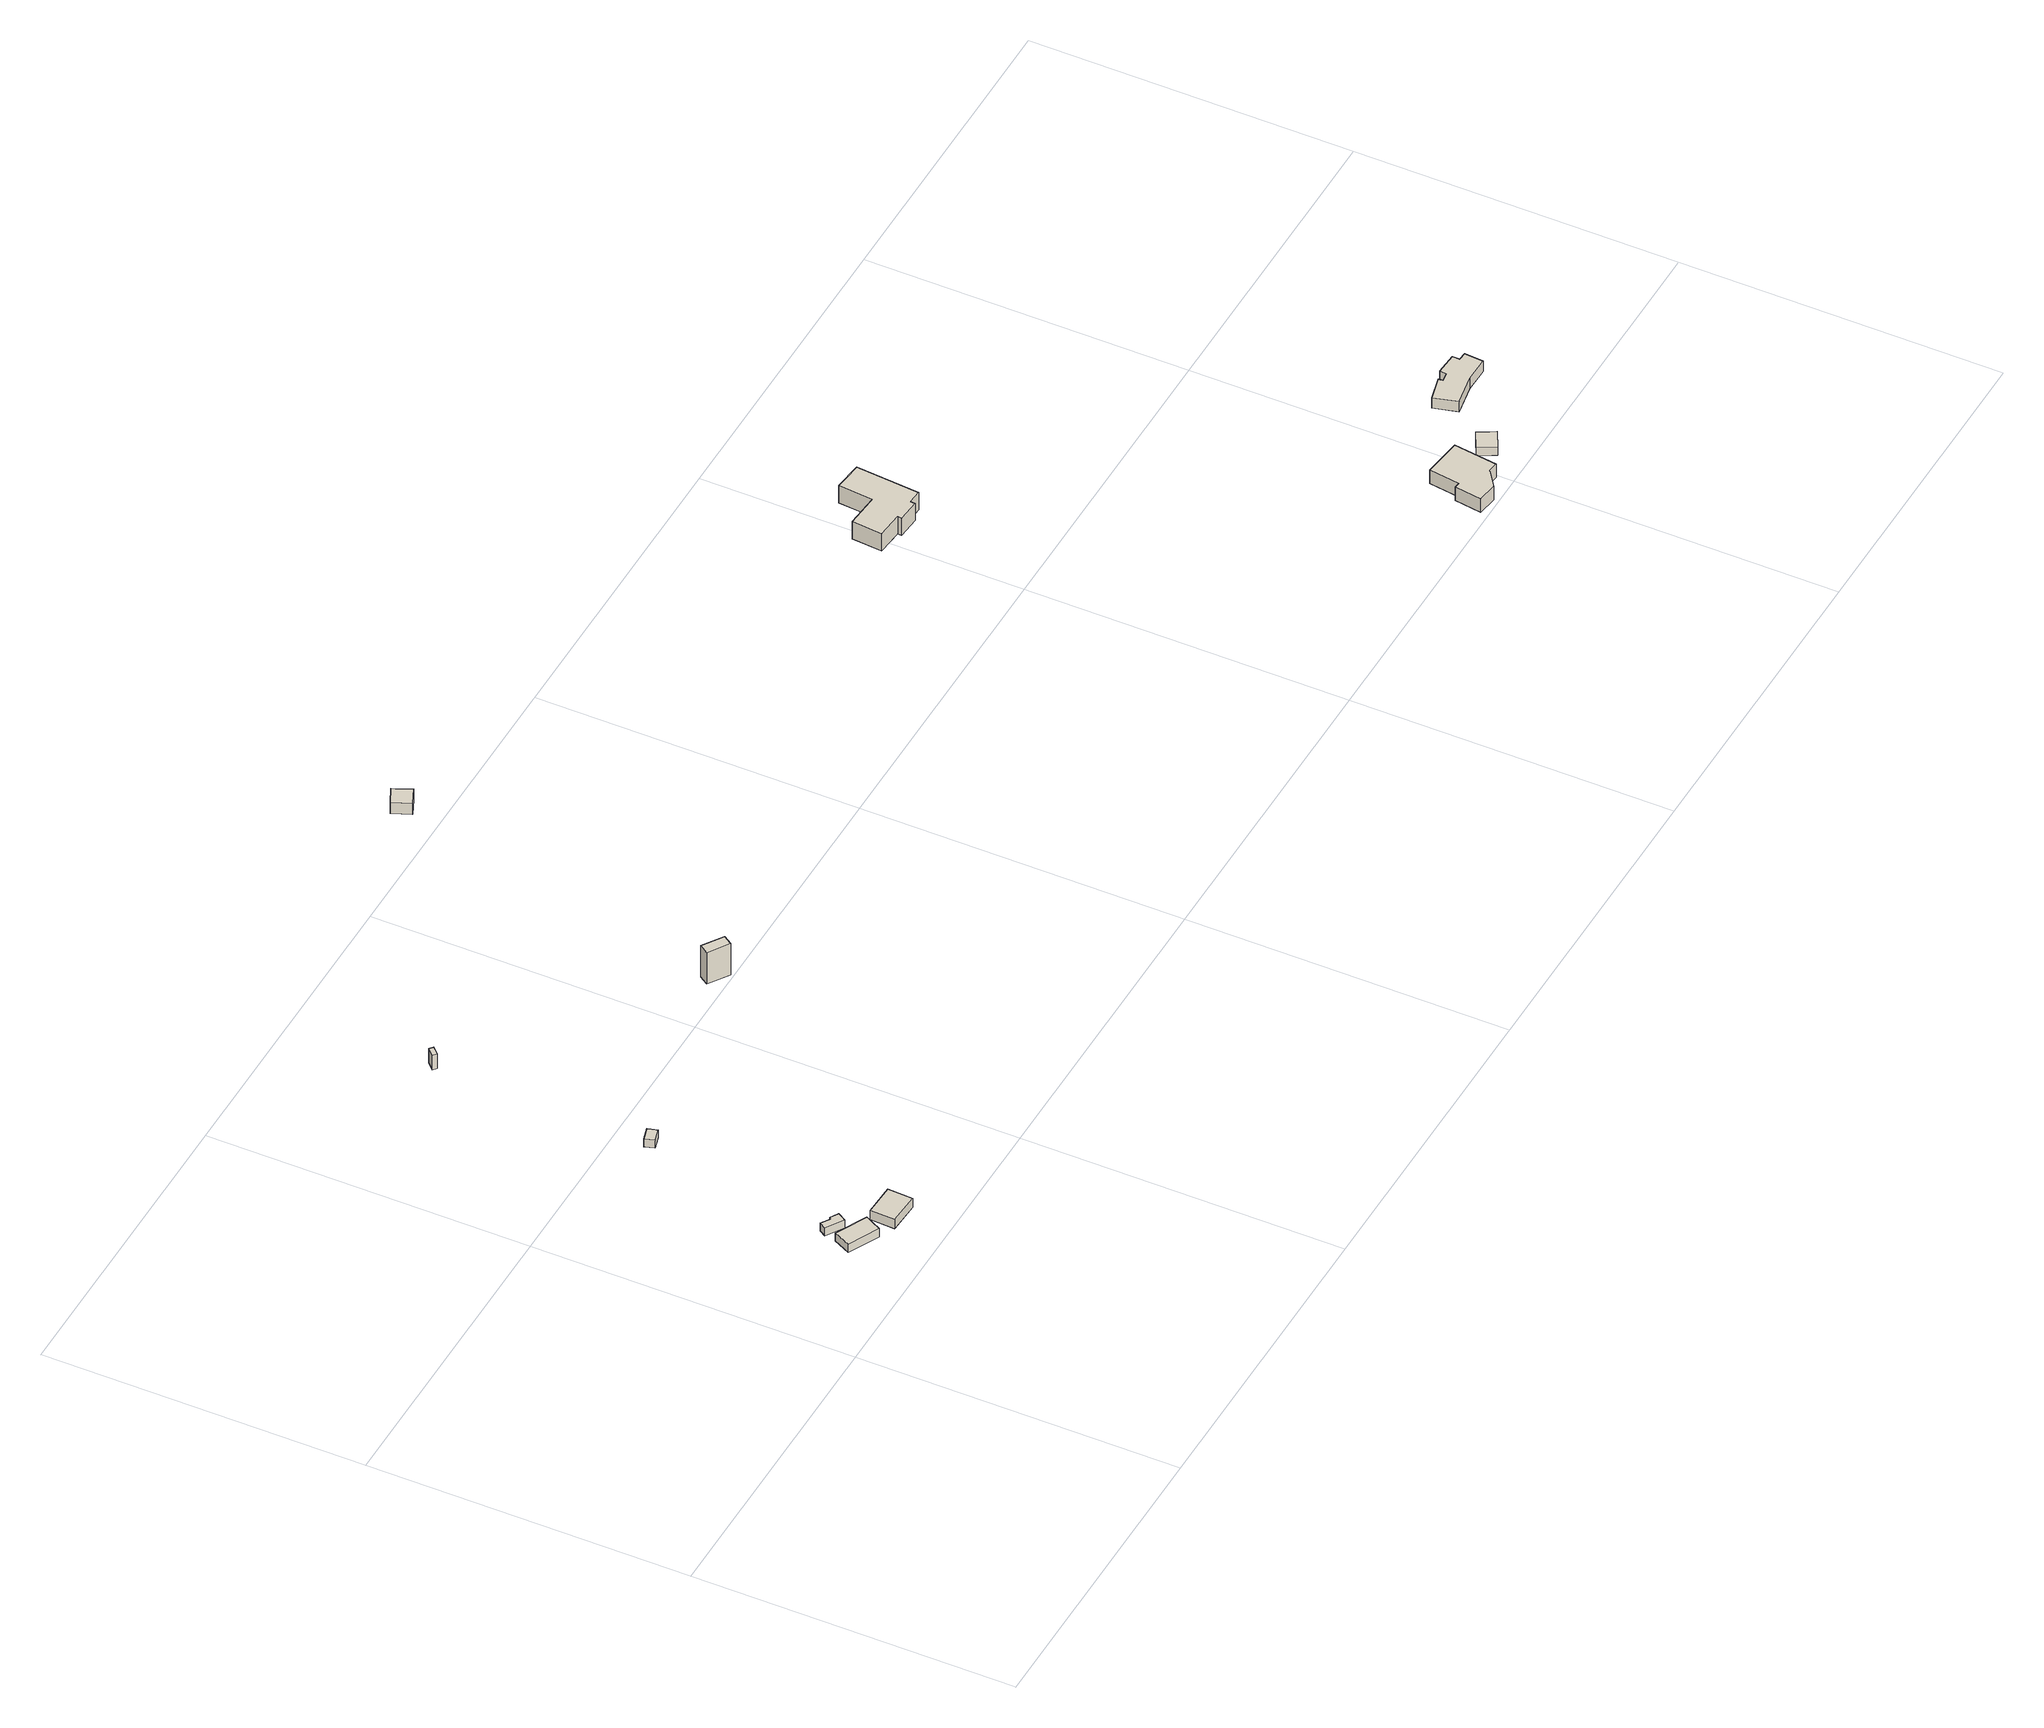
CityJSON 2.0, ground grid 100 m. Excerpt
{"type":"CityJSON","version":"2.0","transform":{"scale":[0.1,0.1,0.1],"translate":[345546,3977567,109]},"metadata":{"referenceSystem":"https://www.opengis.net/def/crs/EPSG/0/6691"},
"CityObjects":{
"building1":{"type":"Building","attributes":{"measuredHeight":3},"geometry":[{"type":"Solid","lod":"1","boundaries":[[[[0,1,2,3]],[[2,4,5,3]],[[1,6,4,2]],[[0,7,6,1]],[[3,5,7,0]],[[4,6,7,5]]]]}]},
"building2":{"type":"Building","attributes":{"measuredHeight":3},"geometry":[{"type":"Solid","lod":"1","boundaries":[[[[8,9,10,11,12,13]],[[12,14,15,13]],[[11,16,14,12]],[[10,17,16,11]],[[9,18,17,10]],[[8,19,18,9]],[[13,15,19,8]],[[14,16,17,18,19,15]]]]}]},
"building3":{"type":"Building","attributes":{"measuredHeight":3.1},"geometry":[{"type":"Solid","lod":"1","boundaries":[[[[20,21,22,23]],[[22,24,25,23]],[[21,26,24,22]],[[20,27,26,21]],[[23,25,27,20]],[[24,26,27,25]]]]}]},
"building4":{"type":"Building","attributes":{"measuredHeight":3.4},"geometry":[{"type":"Solid","lod":"1","boundaries":[[[[28,29,30,31]],[[30,32,33,31]],[[29,34,32,30]],[[28,35,34,29]],[[31,33,35,28]],[[32,34,35,33]]]]}]},
"building5":{"type":"Building","attributes":{"measuredHeight":5.3},"geometry":[{"type":"Solid","lod":"1","boundaries":[[[[36,37,38,39]],[[38,40,41,39]],[[37,42,40,38]],[[36,43,42,37]],[[39,41,43,36]],[[40,42,43,41]]]]}]},
"building6":{"type":"Building","attributes":{"measuredHeight":11.5},"geometry":[{"type":"Solid","lod":"1","boundaries":[[[[44,45,46,47]],[[46,48,49,47]],[[45,50,48,46]],[[44,51,50,45]],[[47,49,51,44]],[[48,50,51,49]]]]}]},
"building7":{"type":"Building","attributes":{"measuredHeight":4.7},"geometry":[{"type":"Solid","lod":"1","boundaries":[[[[52,53,54,55]],[[54,56,57,55]],[[53,58,56,54]],[[52,59,58,53]],[[55,57,59,52]],[[56,58,59,57]]]]}]},
"building8":{"type":"Building","attributes":{"measuredHeight":8.5},"geometry":[{"type":"Solid","lod":"1","boundaries":[[[[60,61,62,63,64,65,66,67,68,69]],[[68,70,71,69]],[[67,72,70,68]],[[66,73,72,67]],[[65,74,73,66]],[[64,75,74,65]],[[63,76,75,64]],[[62,77,76,63]],[[61,78,77,62]],[[60,79,78,61]],[[69,71,79,60]],[[70,72,73,74,75,76,77,78,79,71]]]]}]},
"building9":{"type":"Building","attributes":{"土砂災害警戒区域.現象区分":"1","土砂災害警戒区域.区域区分":"2","measuredHeight":6.5},"geometry":[{"type":"Solid","lod":"1","boundaries":[[[[80,81,82,83,84,85,86,87]],[[86,88,89,87]],[[85,90,88,86]],[[84,91,90,85]],[[83,92,91,84]],[[82,93,92,83]],[[81,94,93,82]],[[80,95,94,81]],[[87,89,95,80]],[[88,90,91,92,93,94,95,89]]]]}]},
"building10":{"type":"Building","attributes":{"土砂災害警戒区域.現象区分":"1","土砂災害警戒区域.区域区分":"1","measuredHeight":3},"geometry":[{"type":"Solid","lod":"1","boundaries":[[[[96,97,98,99]],[[98,100,101,99]],[[97,102,100,98]],[[96,103,102,97]],[[99,101,103,96]],[[100,102,103,101]]]]}]},
"building11":{"type":"Building","attributes":{"土砂災害警戒区域.現象区分":"1","土砂災害警戒区域.区域区分":"1","measuredHeight":4.9},"geometry":[{"type":"Solid","lod":"1","boundaries":[[[[104,105,106,107,108,109,110,111,112,113,114]],[[113,115,116,114]],[[112,117,115,113]],[[111,118,117,112]],[[110,119,118,111]],[[109,120,119,110]],[[108,121,120,109]],[[107,122,121,108]],[[106,123,122,107]],[[105,124,123,106]],[[104,125,124,105]],[[114,116,125,104]],[[115,117,118,119,120,121,122,123,124,125,116]]]]}]}
},
"vertices":[
[268,100,243],[241,48,243],[145,95,243],[171,148,243],[145,95,273],[171,148,273],[241,48,273],[268,100,273],
[211,182,249],[215,188,249],[240,172,249],[224,146,249],[171,180,249],[183,200,249],[171,180,279],[183,200,279],[224,146,279],[240,172,279],[215,188,279],[211,182,279],
[133,709,431],[142,679,431],[101,667,431],[92,697,431],[101,667,461],[92,697,461],[142,679,461],[133,709,461],
[391,98,244],[388,20,244],[288,25,244],[291,102,244],[288,25,278],[291,102,278],[388,20,278],[391,98,278],
[33,1314,542],[12,1292,542],[1,1302,542],[22,1324,542],[1,1302,595],[22,1324,595],[12,1292,595],[33,1314,595],
[815,815,460],[796,787,460],[733,829,460],[752,857,460],[733,829,576],[752,857,576],[796,787,576],[815,815,576],
[618,1745,809],[671,1769,809],[697,1712,809],[644,1688,809],[697,1712,850],[644,1688,850],[671,1769,850],[618,1745,850],
[2323,1125,781],[2332,1232,781],[2422,1222,781],[2406,1023,781],[2363,1026,781],[2362,1012,781],[2291,1017,781],[2292,1031,781],[2210,1038,781],[2218,1133,781],[2210,1038,845],[2218,1133,845],[2292,1031,845],[2291,1017,845],[2362,1012,845],[2363,1026,845],[2406,1023,845],[2422,1222,845],[2332,1232,845],[2323,1125,845],
[4001,181,21],[3983,45,21],[3952,49,21],[3899,10,21],[3837,18,21],[3849,103,21],[3866,101,21],[3879,197,21],[3866,101,71],[3879,197,71],[3849,103,71],[3837,18,71],[3899,10,71],[3952,49,71],[3983,45,71],[4001,181,71],
[4097,166,18],[4126,114,18],[4069,83,18],[4041,135,18],[4069,83,48],[4041,135,48],[4126,114,48],[4097,166,48],
[4364,277,10],[4283,279,10],[4187,262,10],[4166,336,10],[4242,355,10],[4245,341,10],[4272,345,10],[4273,366,10],[4343,362,10],[4342,339,10],[4368,337,10],[4342,339,48],[4368,337,48],[4343,362,48],[4273,366,48],[4272,345,48],[4245,341,48],[4242,355,48],[4166,336,48],[4187,262,48],[4283,279,48],[4364,277,48]
]}
